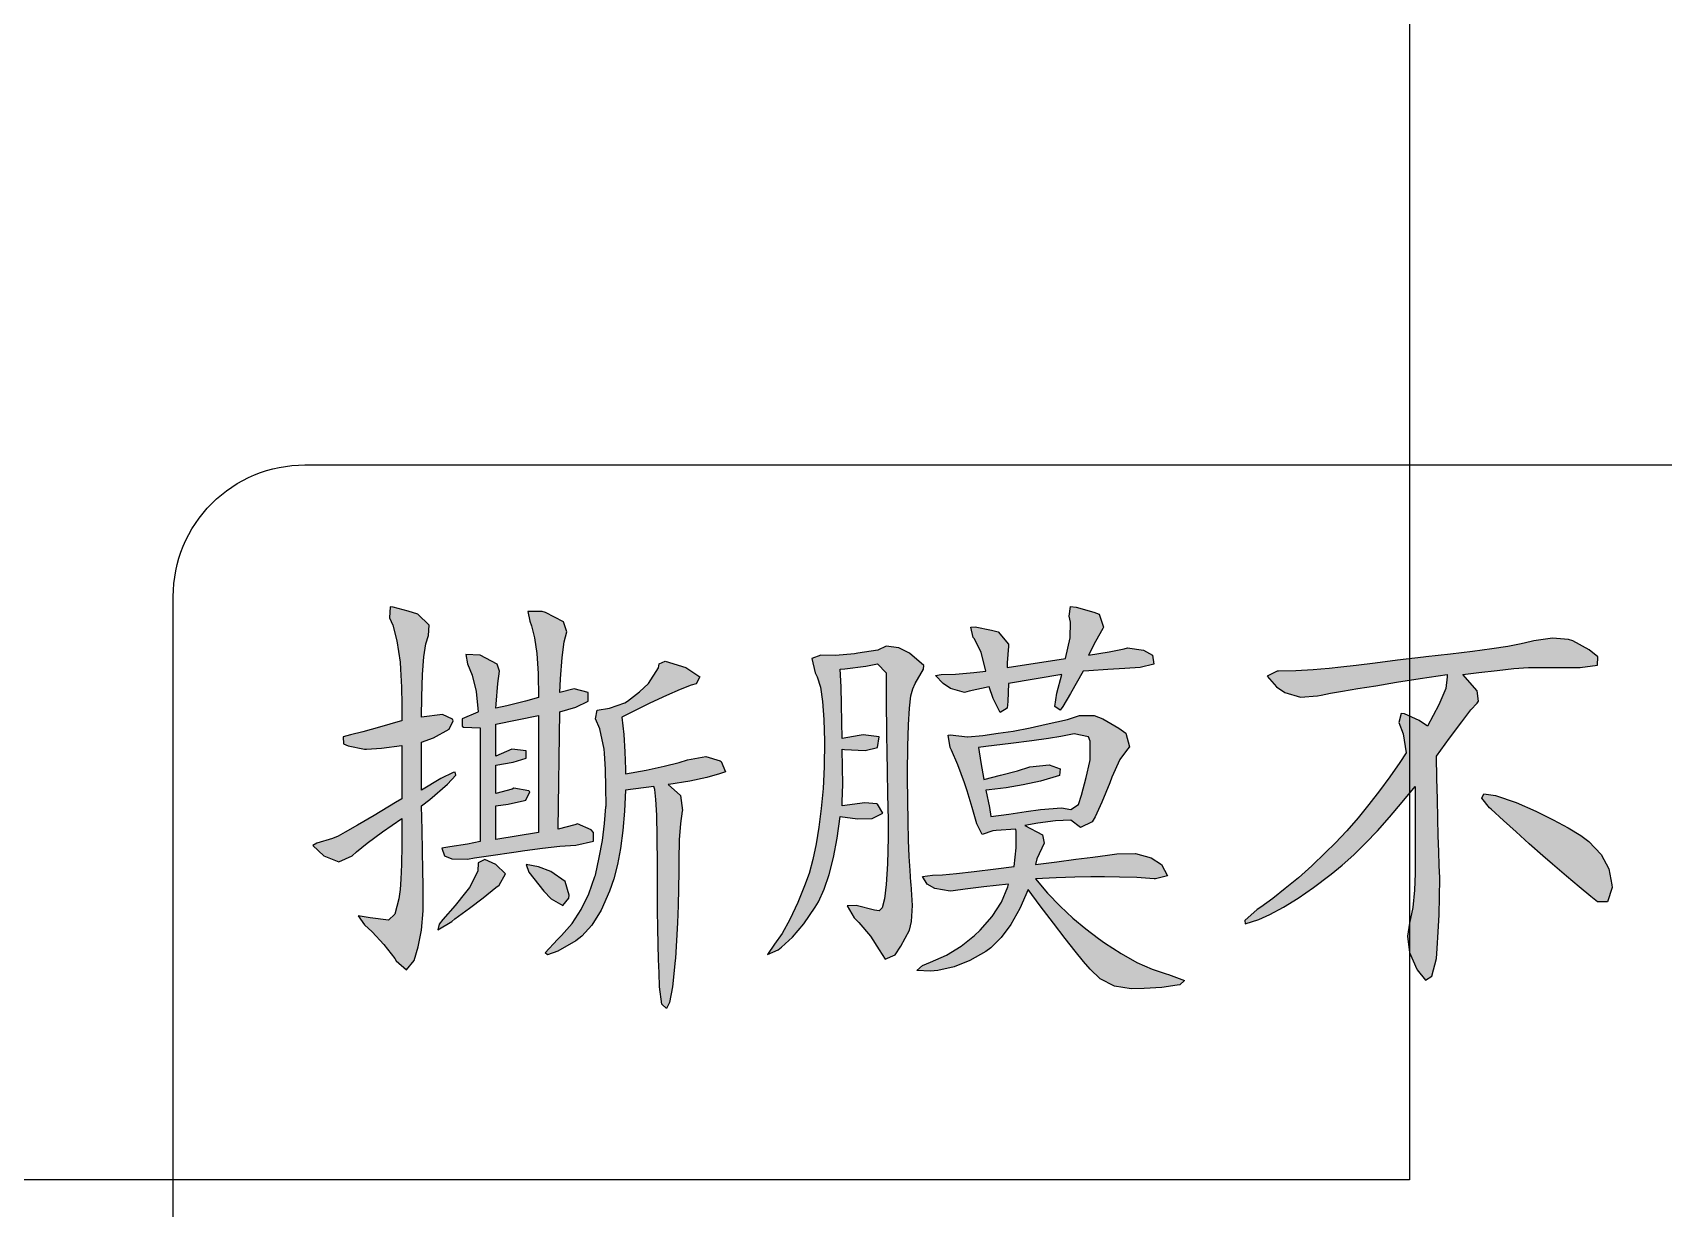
# Model space of a CAD drawing. Header units: millimetres. Extents: x 20905 to 43117, y -15595 to -5301.
# Drawn here: x 24925.68 to 24938.07, y -15136.28 to -15127.35 of the extents above; entities that cross this region are included whole.
import ezdxf

# ---------------------------------------------------------------- set-up
doc = ezdxf.new("R2010")
doc.units = ezdxf.units.MM
doc.header["$LTSCALE"] = 0.2
doc.layers.add('LENS', color=6, linetype='Continuous')
doc.layers.add('保护膜', color=3, linetype='Continuous')

msp = doc.modelspace()

# ---------------------------------------------------------------- hatches: boundary and pattern name
for points in [[(24928.4396, -15133.1983), (24928.4882, -15133.1697), (24928.4882, -15132.7653), (24928.3339, -15132.784), (24928.2206, -15132.7915), (24928.2057, -15132.7927), (24928.08, -15132.7678), (24928.044, -15132.7517), (24928.0415, -15132.6994), (24928.0975, -15132.6845), (24928.192, -15132.6608), (24928.3177, -15132.626), (24928.4757, -15132.58), (24928.4882, -15132.5762), (24928.4882, -15132.453), (24928.4844, -15132.3224), (24928.4782, -15132.1855), (24928.4757, -15132.132), (24928.4508, -15131.9703), (24928.4197, -15131.8508), (24928.3948, -15131.7948), (24928.3998, -15131.7115), (24928.421, -15131.714), (24928.5354, -15131.7438), (24928.6101, -15131.7675), (24928.6959, -15131.8496), (24928.691, -15131.9292), (24928.6711, -15131.9927), (24928.6549, -15132.091), (24928.6449, -15132.2241), (24928.6387, -15132.3946), (24928.6375, -15132.5501), (24928.7955, -15132.5289), (24928.8739, -15132.565), (24928.8789, -15132.5762), (24928.8477, -15132.6409), (24928.7295, -15132.7056), (24928.6375, -15132.738), (24928.6375, -15133.1025), (24928.783, -15133.0142), (24928.8789, -15132.9707), (24928.8925, -15132.9669), (24928.8988, -15132.9906), (24928.8341, -15133.059), (24928.6997, -15133.1735), (24928.6375, -15133.2232), (24928.6412, -15133.4061), (24928.6449, -15133.5679), (24928.6474, -15133.7097), (24928.6487, -15133.8329), (24928.6499, -15133.9349), (24928.6499, -15134.0171), (24928.6499, -15134.0196), (24928.6362, -15134.1664), (24928.6126, -15134.2945), (24928.5827, -15134.3966), (24928.523, -15134.4675), (24928.4459, -15134.4003), (24928.4347, -15134.3829), (24928.35, -15134.2759), (24928.2617, -15134.1801), (24928.2057, -15134.1266), (24928.1572, -15134.0581), (24928.2468, -15134.0731), (24928.3861, -15134.0905), (24928.4347, -15134.0457), (24928.4658, -15133.93), (24928.4757, -15133.8578), (24928.4807, -15133.7807), (24928.4857, -15133.6674), (24928.4882, -15133.5206), (24928.4882, -15133.3365), (24928.4882, -15133.3178), (24928.3401, -15133.4211), (24928.2256, -15133.5057), (24928.1435, -15133.5716), (24928.1111, -15133.6015), (24928.0104, -15133.6488), (24927.8959, -15133.6015), (24927.8125, -15133.5231), (24927.8424, -15133.5069), (24927.9618, -15133.4696), (24928.0041, -15133.4534), (24928.0589, -15133.4223), (24928.151, -15133.3701), (24928.2779, -15133.2954)], [(24933.5659, -15132.3697), (24933.5062, -15132.4692), (24933.4863, -15132.4953), (24933.4465, -15132.4692), (24933.4614, -15132.3672), (24933.5, -15132.2253), (24933.0956, -15132.2938), (24933.0894, -15132.4306), (24933.0832, -15132.4817), (24933.0309, -15132.5128), (24933.0284, -15132.509), (24932.9774, -15132.4082), (24932.9475, -15132.3199), (24932.7957, -15132.351), (24932.7597, -15132.361), (24932.6551, -15132.3324), (24932.5979, -15132.2938), (24932.5407, -15132.2316), (24932.5842, -15132.2253), (24932.6925, -15132.2216), (24932.8306, -15132.2092), (24932.9214, -15132.1992), (24932.8866, -15132.0549), (24932.8343, -15131.9516), (24932.8269, -15131.9429), (24932.8082, -15131.8658), (24932.8405, -15131.862), (24932.9662, -15131.8894), (24933.0147, -15131.9018), (24933.0944, -15131.9939), (24933.0956, -15132.0101), (24933.0832, -15132.137), (24933.0832, -15132.1718), (24933.5274, -15132.1047), (24933.5635, -15131.9454), (24933.5659, -15131.8284), (24933.5547, -15131.7811), (24933.5647, -15131.7077), (24933.6082, -15131.714), (24933.7414, -15131.7525), (24933.7837, -15131.7675), (24933.8148, -15131.8658), (24933.8098, -15131.8757), (24933.7551, -15131.9753), (24933.7028, -15132.0773), (24933.8583, -15132.0536), (24933.9728, -15132.03), (24933.9989, -15132.0238), (24934.1196, -15132.04), (24934.1868, -15132.0773), (24934.198, -15132.147), (24934.0935, -15132.1718), (24933.979, -15132.1806), (24933.8496, -15132.188), (24933.7053, -15132.1967), (24933.6617, -15132.1992)], [(24932.1761, -15133.1336), (24932.1724, -15132.9607), (24932.1699, -15132.8114), (24932.1686, -15132.687), (24932.1674, -15132.5862), (24932.1662, -15132.509), (24932.1662, -15132.4817), (24932.1662, -15132.3236), (24932.1662, -15132.2166), (24932.1662, -15132.2129), (24932.099, -15132.1445), (24932.0119, -15132.1606), (24931.8514, -15132.1818), (24931.8165, -15132.1855), (24931.8227, -15132.3199), (24931.8265, -15132.453), (24931.829, -15132.5837), (24931.8302, -15132.7118), (24931.9596, -15132.6895), (24931.992, -15132.6845), (24932.1127, -15132.6982), (24932.099, -15132.779), (24932.0057, -15132.8014), (24931.8501, -15132.7952), (24931.8302, -15132.7927), (24931.8352, -15132.9296), (24931.8364, -15133.0615), (24931.8315, -15133.1896), (24931.8302, -15133.2232), (24932.0044, -15133.2008), (24932.0952, -15133.2071), (24932.099, -15133.2095), (24932.14, -15133.278), (24932.0592, -15133.3178), (24931.9484, -15133.3203), (24931.8165, -15133.3041), (24931.7941, -15133.4684), (24931.7668, -15133.6139), (24931.7332, -15133.7433), (24931.6946, -15133.8566), (24931.651, -15133.9511), (24931.6274, -15133.9922), (24931.5391, -15134.1191), (24931.4532, -15134.2199), (24931.3698, -15134.297), (24931.345, -15134.3157), (24931.2641, -15134.3518), (24931.3176, -15134.2746), (24931.3748, -15134.1925), (24931.4345, -15134.0855), (24931.4955, -15133.9561), (24931.5465, -15133.8304), (24931.5801, -15133.7359), (24931.6087, -15133.6301), (24931.6336, -15133.5119), (24931.6548, -15133.3837), (24931.6722, -15133.2431), (24931.6859, -15133.0901), (24931.6946, -15132.9271), (24931.6971, -15132.7318), (24931.6921, -15132.5663), (24931.6821, -15132.4294), (24931.666, -15132.3224), (24931.6423, -15132.2428), (24931.6274, -15132.2129), (24931.6013, -15132.1034), (24931.6685, -15132.0773), (24931.7817, -15132.081), (24931.9248, -15132.0686), (24931.9509, -15132.0636), (24932.1027, -15132.04), (24932.1662, -15132.0101), (24932.262, -15132.0225), (24932.3416, -15132.0636), (24932.4511, -15132.1569), (24932.4498, -15132.1855), (24932.3864, -15132.2938), (24932.369, -15132.3336), (24932.354, -15132.3883), (24932.3428, -15132.4804), (24932.3354, -15132.6073), (24932.3304, -15132.7716), (24932.3279, -15132.9731), (24932.3279, -15133.008), (24932.3292, -15133.1834), (24932.3316, -15133.3427), (24932.3341, -15133.4833), (24932.3391, -15133.6077), (24932.3466, -15133.7147), (24932.354, -15133.8055), (24932.3553, -15133.8167), (24932.3665, -15133.9785), (24932.3578, -15134.1017), (24932.3416, -15134.1676), (24932.2769, -15134.2883), (24932.2333, -15134.3555), (24932.1574, -15134.3866), (24932.1127, -15134.3157), (24932.0455, -15134.2124), (24931.9584, -15134.1091), (24931.9235, -15134.0731), (24931.8688, -15133.9835), (24931.9372, -15133.9785), (24932.0778, -15134.0158), (24932.1127, -15134.0196), (24932.1351, -15133.9972), (24932.1525, -15133.93), (24932.1662, -15133.8192), (24932.1749, -15133.6637), (24932.1798, -15133.4634), (24932.1798, -15133.3315)], [(24936.6181, -15132.0499), (24936.7637, -15132.03), (24936.8856, -15132.0113), (24936.9864, -15131.9927), (24937.0635, -15131.9753), (24937.0834, -15131.9703), (24937.2253, -15131.9504), (24937.3472, -15131.9603), (24937.3796, -15131.9703), (24937.5027, -15132.0375), (24937.5687, -15132.091), (24937.5674, -15132.1532), (24937.4343, -15132.1718), (24937.0436, -15132.1718), (24936.9304, -15132.1806), (24936.8047, -15132.1942), (24936.6666, -15132.2104), (24936.5447, -15132.2253), (24936.6529, -15132.3485), (24936.6641, -15132.4282), (24936.6529, -15132.4418), (24936.6056, -15132.4941), (24936.536, -15132.5837), (24936.4426, -15132.7081), (24936.3431, -15132.8462), (24936.3468, -15133.0154), (24936.3506, -15133.1722), (24936.3543, -15133.3178), (24936.358, -15133.4497), (24936.3618, -15133.5691), (24936.3655, -15133.6761), (24936.3692, -15133.7707), (24936.3692, -15133.7769), (24936.368, -15133.915), (24936.3643, -15134.0494), (24936.358, -15134.1801), (24936.3493, -15134.307), (24936.3431, -15134.3829), (24936.3083, -15134.5173), (24936.2597, -15134.5459), (24936.1963, -15134.4687), (24936.195, -15134.4638), (24936.139, -15134.3356), (24936.1229, -15134.2124), (24936.1403, -15134.1129), (24936.1639, -15133.9947), (24936.1776, -15133.864), (24936.1814, -15133.7359), (24936.1814, -15133.0752), (24936.0843, -15133.1959), (24935.9885, -15133.3078), (24935.8952, -15133.4124), (24935.8043, -15133.5069), (24935.716, -15133.594), (24935.6289, -15133.6724), (24935.5443, -15133.7421), (24935.5343, -15133.7496), (24935.4099, -15133.8429), (24935.293, -15133.9237), (24935.1822, -15133.9934), (24935.0789, -15134.0482), (24934.9956, -15134.0867), (24934.8923, -15134.1178), (24934.8886, -15134.093), (24934.9831, -15134.0108), (24935.0093, -15133.9922), (24935.1013, -15133.9262), (24935.1959, -15133.8516), (24935.2954, -15133.7695), (24935.3975, -15133.6774), (24935.502, -15133.5778), (24935.5754, -15133.5069), (24935.6625, -15133.4124), (24935.7484, -15133.3141), (24935.8317, -15133.2133), (24935.9126, -15133.1088), (24935.9897, -15133.0018), (24936.0656, -15132.8923), (24936.1142, -15132.8189), (24936.0905, -15132.6758), (24936.0594, -15132.5899), (24936.0756, -15132.5202), (24936.1005, -15132.5227), (24936.2125, -15132.575), (24936.2759, -15132.6173), (24936.363, -15132.4555), (24936.414, -15132.3311), (24936.4265, -15132.244), (24936.424, -15132.2253), (24936.2212, -15132.2565), (24936.0408, -15132.2838), (24935.8827, -15132.31), (24935.7459, -15132.3311), (24935.6314, -15132.351), (24935.5393, -15132.3672), (24935.4696, -15132.3809), (24935.4398, -15132.3883), (24935.3104, -15132.3971), (24935.1934, -15132.361), (24935.13, -15132.3199), (24935.059, -15132.2378), (24935.1349, -15132.1992), (24935.1436, -15132.1992), (24935.2755, -15132.1967), (24935.4074, -15132.1905), (24935.4672, -15132.1855), (24935.5294, -15132.1793), (24935.619, -15132.1694), (24935.7347, -15132.1557), (24935.879, -15132.1382), (24936.0482, -15132.1171), (24936.2461, -15132.0935), (24936.2622, -15132.091), (24936.4514, -15132.0698)], [(24930.6755, -15133.0341), (24930.515, -15133.0615), (24930.5101, -15133.0615), (24930.6034, -15133.1448), (24930.6183, -15133.2593), (24930.6171, -15133.2643), (24930.6046, -15133.3564), (24930.5947, -15133.4808), (24930.5909, -15133.6351), (24930.5909, -15133.7222), (24930.5897, -15133.8503), (24930.586, -15133.9797), (24930.581, -15134.1104), (24930.5735, -15134.2448), (24930.5648, -15134.3804), (24930.5636, -15134.3966), (24930.5437, -15134.5969), (24930.52, -15134.7176), (24930.4964, -15134.7611), (24930.4615, -15134.73), (24930.4441, -15134.5969), (24930.4416, -15134.4911), (24930.4379, -15134.3903), (24930.4354, -15134.2771), (24930.4329, -15134.1527), (24930.4304, -15134.0158), (24930.4292, -15133.8678), (24930.4292, -15133.7085), (24930.4292, -15133.6687), (24930.4279, -15133.4584), (24930.423, -15133.2929), (24930.4167, -15133.1735), (24930.408, -15133.0976), (24930.4018, -15133.0752), (24930.1866, -15133.1025), (24930.1791, -15133.263), (24930.1666, -15133.4111), (24930.1492, -15133.5467), (24930.1256, -15133.6687), (24930.097, -15133.7782), (24930.0646, -15133.8702), (24930.0012, -15134.0146), (24929.9315, -15134.129), (24929.8556, -15134.2137), (24929.8096, -15134.2485), (24929.6727, -15134.3269), (24929.5931, -15134.3555), (24929.5756, -15134.3393), (24929.6689, -15134.2373), (24929.7013, -15134.2074), (24929.7822, -15134.1154), (24929.8506, -15134.0096), (24929.9078, -15133.8902), (24929.9539, -15133.7595), (24929.9576, -15133.7496), (24929.9875, -15133.6164), (24930.0111, -15133.4858), (24930.0273, -15133.3576), (24930.0372, -15133.2295), (24930.0385, -15133.2232), (24930.0372, -15133.0801), (24930.0335, -15132.947), (24930.0273, -15132.8238), (24930.0248, -15132.7927), (24929.9912, -15132.6372), (24929.9576, -15132.5625), (24929.9701, -15132.4953), (24930.0646, -15132.4817), (24930.1816, -15132.4394), (24930.2002, -15132.4282), (24930.2936, -15132.3572), (24930.3608, -15132.2938), (24930.4367, -15132.1743), (24930.4416, -15132.1445), (24930.4877, -15132.1246), (24930.6444, -15132.1718), (24930.7502, -15132.2428), (24930.7228, -15132.295), (24930.6843, -15132.3062), (24930.6009, -15132.3386), (24930.4964, -15132.3834), (24930.3707, -15132.4431), (24930.2239, -15132.5165), (24930.1592, -15132.5501), (24930.1729, -15132.6807), (24930.1816, -15132.8126), (24930.1866, -15132.9433), (24930.1866, -15132.9806), (24930.3433, -15132.952), (24930.479, -15132.9221), (24930.5934, -15132.8935), (24930.6581, -15132.8736), (24930.7962, -15132.8487), (24930.9045, -15132.8811), (24930.9132, -15132.886), (24930.9443, -15132.9632), (24930.9008, -15132.9806), (24930.8037, -15133.008)], [(24937.6769, -15133.8441), (24937.6433, -15133.9524), (24937.5674, -15133.9511), (24937.5152, -15133.9113), (24937.4281, -15133.8391), (24937.331, -15133.757), (24937.224, -15133.6649), (24937.1506, -15133.6015), (24937.0486, -15133.5107), (24936.9491, -15133.4211), (24936.852, -15133.334), (24936.7587, -15133.2481), (24936.7475, -15133.2369), (24936.689, -15133.1635), (24936.7039, -15133.1324), (24936.791, -15133.1436), (24936.9491, -15133.1971), (24937.0984, -15133.263), (24937.229, -15133.3278), (24937.3435, -15133.3887), (24937.4393, -15133.4484), (24937.5015, -15133.4932), (24937.5948, -15133.5915), (24937.6521, -15133.701), (24937.6757, -15133.8217)], [(24929.0642, -15133.7197), (24929.068, -15133.655), (24929.119, -15133.6301), (24929.2024, -15133.6687), (24929.2758, -15133.7384), (24929.2272, -15133.8255), (24929.2024, -15133.8441), (24929.1065, -15133.9213), (24929.002, -15133.9996), (24928.89, -15134.0818), (24928.8664, -15134.1004), (24928.7606, -15134.1639), (24928.7718, -15134.1216), (24928.7992, -15134.0867), (24928.8925, -15133.9785), (24928.9722, -15133.8802), (24929.0008, -15133.8441)], [(24929.4525, -15133.7272), (24929.4313, -15133.6687), (24929.5246, -15133.6849), (24929.6204, -15133.7222), (24929.7287, -15133.7981), (24929.7585, -15133.9013), (24929.7548, -15133.925), (24929.71, -15133.981), (24929.6217, -15133.9287), (24929.5669, -15133.8702)]]:
    msp.add_hatch(color=5).paths.add_polyline_path(points)
h = msp.add_hatch(color=5)
h.paths.add_polyline_path([(24929.6739, -15133.3987), (24929.8021, -15133.3663), (24929.822, -15133.3589), (24929.9253, -15133.4049), (24929.9439, -15133.426), (24929.9427, -15133.4907), (24929.8096, -15133.5206), (24929.6864, -15133.5293), (24929.557, -15133.543), (24929.4226, -15133.5617), (24929.338, -15133.5741), (24929.1638, -15133.6002), (24929.0406, -15133.6189), (24928.9871, -15133.6276), (24928.8677, -15133.6264), (24928.8117, -15133.6015), (24928.7918, -15133.5455), (24928.8527, -15133.5343), (24928.9859, -15133.5144), (24929.0817, -15133.4932), (24929.0817, -15132.631), (24928.9572, -15132.6247), (24928.9473, -15132.6173), (24928.9473, -15132.5625), (24929.0655, -15132.5103), (24929.068, -15132.509), (24929.0518, -15132.3547), (24929.0232, -15132.2303), (24928.9871, -15132.1445), (24928.9734, -15132.0723), (24929.0817, -15132.0773), (24929.2111, -15132.1457), (24929.2297, -15132.1992), (24929.2173, -15132.2938), (24929.2048, -15132.4506), (24929.2024, -15132.4817), (24929.2857, -15132.463), (24929.4276, -15132.4269), (24929.5259, -15132.4008), (24929.5221, -15132.2179), (24929.5122, -15132.0661), (24929.496, -15131.9454), (24929.4724, -15131.8546), (24929.4587, -15131.821), (24929.445, -15131.7463), (24929.5532, -15131.7476), (24929.5794, -15131.7538), (24929.715, -15131.8247), (24929.7411, -15131.9018), (24929.7212, -15131.9777), (24929.705, -15132.0959), (24929.6926, -15132.2577), (24929.6876, -15132.361), (24929.7959, -15132.3336), (24929.9029, -15132.361), (24929.9029, -15132.4282), (24929.8083, -15132.4742), (24929.6876, -15132.509)])
h.paths.add_polyline_path([(24929.2024, -15133.1287), (24929.2024, -15132.9134), (24929.3342, -15132.8898), (24929.4313, -15132.8599), (24929.4313, -15132.8052), (24929.3243, -15132.7927), (24929.323, -15132.7927), (24929.2024, -15132.8462), (24929.2024, -15132.6036), (24929.5259, -15132.5364), (24929.5259, -15133.426), (24929.2024, -15133.4795), (24929.2024, -15133.2232), (24929.2957, -15133.2108), (24929.4189, -15133.1834), (24929.4301, -15133.1809), (24929.4587, -15133.1162), (24929.4525, -15133.1088), (24929.338, -15133.0889), (24929.3255, -15133.0951)])
h = msp.add_hatch(color=5)
h.paths.add_polyline_path([(24932.6514, -15132.779), (24932.6352, -15132.6857), (24932.6514, -15132.6845), (24932.7821, -15132.6982), (24932.7858, -15132.6982), (24932.9003, -15132.6895), (24933.0147, -15132.6708), (24933.1292, -15132.6559), (24933.2599, -15132.631), (24933.3793, -15132.6036), (24933.5435, -15132.5663), (24933.6344, -15132.5364), (24933.7439, -15132.5377), (24933.8098, -15132.5625), (24933.9318, -15132.6322), (24933.9853, -15132.6708), (24934.0126, -15132.7753), (24933.9989, -15132.7927), (24933.9392, -15132.8699), (24933.8782, -15133.0055), (24933.8646, -15133.0478), (24933.8036, -15133.1946), (24933.7513, -15133.3054), (24933.7289, -15133.3452), (24933.6418, -15133.3862), (24933.5672, -15133.3315), (24933.4502, -15133.3377), (24933.3171, -15133.3539), (24933.2176, -15133.3725), (24933.3519, -15133.4422), (24933.3656, -15133.5069), (24933.3084, -15133.6264), (24933.2984, -15133.6687), (24933.4602, -15133.6475), (24933.6058, -15133.6276), (24933.7339, -15133.6114), (24933.8459, -15133.5965), (24933.9181, -15133.5878), (24934.0599, -15133.5853), (24934.1781, -15133.6177), (24934.2553, -15133.6687), (24934.3025, -15133.7545), (24934.2105, -15133.7769), (24934.2005, -15133.7769), (24934.0686, -15133.7682), (24933.938, -15133.7645), (24933.8235, -15133.7632), (24933.7202, -15133.7632), (24933.597, -15133.7657), (24933.4564, -15133.7707), (24933.2984, -15133.7769), (24933.3917, -15133.8852), (24933.4876, -15133.9847), (24933.5834, -15134.0755), (24933.6804, -15134.1577), (24933.7775, -15134.2311), (24933.8235, -15134.2622), (24933.9504, -15134.3443), (24934.0699, -15134.4115), (24934.1843, -15134.4638), (24934.2913, -15134.4998), (24934.3088, -15134.5048), (24934.4307, -15134.5484), (24934.3946, -15134.582), (24934.3759, -15134.5857), (24934.2577, -15134.6019), (24934.1246, -15134.6106), (24934.0251, -15134.6118), (24933.8994, -15134.5932), (24933.7899, -15134.5359), (24933.7153, -15134.4638), (24933.6642, -15134.404), (24933.5995, -15134.3256), (24933.5236, -15134.2298), (24933.4365, -15134.1141), (24933.3358, -15133.9822), (24933.2449, -15133.8578), (24933.1815, -15134.0021), (24933.113, -15134.1241), (24933.0396, -15134.2236), (24932.9612, -15134.3008), (24932.9214, -15134.3294), (24932.802, -15134.3978), (24932.6813, -15134.4451), (24932.5581, -15134.4725), (24932.5034, -15134.4774), (24932.3988, -15134.4725), (24932.4411, -15134.4351), (24932.5034, -15134.4102), (24932.624, -15134.3567), (24932.7348, -15134.2896), (24932.8368, -15134.2087), (24932.8804, -15134.1676), (24932.9712, -15134.0631), (24933.0409, -15133.9536), (24933.0894, -15133.8391), (24933.0956, -15133.8167), (24932.9065, -15133.8379), (24932.7659, -15133.8553), (24932.6738, -15133.8678), (24932.6514, -15133.8702), (24932.5345, -15133.8516), (24932.476, -15133.8167), (24932.4424, -15133.7583), (24932.517, -15133.7496), (24932.5942, -15133.7458), (24932.6999, -15133.7371), (24932.8343, -15133.7222), (24932.9973, -15133.701), (24933.1367, -15133.6824), (24933.1528, -15133.5405), (24933.1516, -15133.4173), (24933.1504, -15133.3987), (24933.0011, -15133.4111), (24932.9749, -15133.4124), (24932.8953, -15133.441), (24932.8542, -15133.3589), (24932.8181, -15133.2357), (24932.7796, -15133.1088), (24932.7597, -15133.0478), (24932.7099, -15132.9122), (24932.6614, -15132.7989)])
h.paths.add_polyline_path([(24932.95, -15133.2344), (24932.9214, -15133.1025), (24932.9488, -15133.1001), (24933.0757, -15133.0864), (24933.2064, -15133.064), (24933.3382, -15133.0354), (24933.4826, -15132.9918), (24933.4863, -15132.9408), (24933.4042, -15132.9109), (24933.2574, -15132.9271), (24933.1616, -15132.9557), (24933.0346, -15132.9906), (24932.9077, -15133.0217), (24932.8853, -15132.8948), (24932.8667, -15132.779), (24932.9227, -15132.7716), (24933.113, -15132.7492), (24933.2723, -15132.728), (24933.398, -15132.7106), (24933.4925, -15132.6957), (24933.5547, -15132.6845), (24933.5921, -15132.677), (24933.7028, -15132.6982), (24933.714, -15132.7318), (24933.7153, -15132.8736), (24933.7128, -15132.886), (24933.6841, -15133.008), (24933.6481, -15133.1424), (24933.6257, -15133.2133), (24933.5672, -15133.2506), (24933.4975, -15133.2369), (24933.3382, -15133.2506), (24933.2275, -15133.2668), (24933.0981, -15133.2854), (24932.9612, -15133.3041)])

# ---------------------------------------------------------------- linework, layer by layer
at = {"color": 5}
for points in [[(24928.2779, -15133.2954), (24928.151, -15133.3701), (24928.0589, -15133.4223), (24928.0041, -15133.4534), (24927.9618, -15133.4696), (24927.8424, -15133.5069), (24927.8125, -15133.5231), (24927.8959, -15133.6015), (24928.0104, -15133.6488), (24928.1111, -15133.6015), (24928.1435, -15133.5716), (24928.2256, -15133.5057), (24928.3401, -15133.4211), (24928.4882, -15133.3178), (24928.4882, -15133.3365), (24928.4882, -15133.5206), (24928.4857, -15133.6674), (24928.4807, -15133.7807), (24928.4757, -15133.8578), (24928.4658, -15133.93), (24928.4347, -15134.0457), (24928.3861, -15134.0905), (24928.2468, -15134.0731), (24928.1572, -15134.0581), (24928.2057, -15134.1266), (24928.2617, -15134.1801), (24928.35, -15134.2759), (24928.4347, -15134.3829), (24928.4459, -15134.4003), (24928.523, -15134.4675), (24928.5827, -15134.3966), (24928.6126, -15134.2945), (24928.6362, -15134.1664), (24928.6499, -15134.0196), (24928.6499, -15134.0171), (24928.6499, -15133.9349), (24928.6487, -15133.8329), (24928.6474, -15133.7097), (24928.6449, -15133.5679), (24928.6412, -15133.4061), (24928.6375, -15133.2232), (24928.6997, -15133.1735), (24928.8341, -15133.059), (24928.8988, -15132.9906), (24928.8925, -15132.9669), (24928.8789, -15132.9707), (24928.783, -15133.0142), (24928.6375, -15133.1025), (24928.6375, -15132.738), (24928.7295, -15132.7056), (24928.8477, -15132.6409), (24928.8789, -15132.5762), (24928.8739, -15132.565), (24928.7955, -15132.5289), (24928.6375, -15132.5501), (24928.6387, -15132.3946), (24928.6449, -15132.2241), (24928.6549, -15132.091), (24928.6711, -15131.9927), (24928.691, -15131.9292), (24928.6959, -15131.8496), (24928.6101, -15131.7675), (24928.5354, -15131.7438), (24928.421, -15131.714), (24928.3998, -15131.7115), (24928.3948, -15131.7948), (24928.4197, -15131.8508), (24928.4508, -15131.9703), (24928.4757, -15132.132), (24928.4782, -15132.1855), (24928.4844, -15132.3224), (24928.4882, -15132.453), (24928.4882, -15132.5762), (24928.4757, -15132.58), (24928.3177, -15132.626), (24928.192, -15132.6608), (24928.0975, -15132.6845), (24928.0415, -15132.6994), (24928.044, -15132.7517), (24928.08, -15132.7678), (24928.2057, -15132.7927), (24928.2206, -15132.7915), (24928.3339, -15132.784), (24928.4882, -15132.7653), (24928.4882, -15133.1697), (24928.4396, -15133.1983)], [(24929.6876, -15132.509), (24929.8083, -15132.4742), (24929.9029, -15132.4282), (24929.9029, -15132.361), (24929.7959, -15132.3336), (24929.6876, -15132.361), (24929.6926, -15132.2577), (24929.705, -15132.0959), (24929.7212, -15131.9777), (24929.7411, -15131.9018), (24929.715, -15131.8247), (24929.5794, -15131.7538), (24929.5532, -15131.7476), (24929.445, -15131.7463), (24929.4587, -15131.821), (24929.4724, -15131.8546), (24929.496, -15131.9454), (24929.5122, -15132.0661), (24929.5221, -15132.2179), (24929.5259, -15132.4008), (24929.4276, -15132.4269), (24929.2857, -15132.463), (24929.2024, -15132.4817), (24929.2048, -15132.4506), (24929.2173, -15132.2938), (24929.2297, -15132.1992), (24929.2111, -15132.1457), (24929.0817, -15132.0773), (24928.9734, -15132.0723), (24928.9871, -15132.1445), (24929.0232, -15132.2303), (24929.0518, -15132.3547), (24929.068, -15132.509), (24929.0655, -15132.5103), (24928.9473, -15132.5625), (24928.9473, -15132.6173), (24928.9572, -15132.6247), (24929.0817, -15132.631), (24929.0817, -15133.4932), (24928.9859, -15133.5144), (24928.8527, -15133.5343), (24928.7918, -15133.5455), (24928.8117, -15133.6015), (24928.8677, -15133.6264), (24928.9871, -15133.6276), (24929.0406, -15133.6189), (24929.1638, -15133.6002), (24929.338, -15133.5741), (24929.4226, -15133.5617), (24929.557, -15133.543), (24929.6864, -15133.5293), (24929.8096, -15133.5206), (24929.9427, -15133.4907), (24929.9439, -15133.426), (24929.9253, -15133.4049), (24929.822, -15133.3589), (24929.8021, -15133.3663), (24929.6739, -15133.3987)], [(24933.5659, -15132.3697), (24933.5062, -15132.4692), (24933.4863, -15132.4953), (24933.4465, -15132.4692), (24933.4614, -15132.3672), (24933.5, -15132.2253), (24933.0956, -15132.2938), (24933.0894, -15132.4306), (24933.0832, -15132.4817), (24933.0309, -15132.5128), (24933.0284, -15132.509), (24932.9774, -15132.4082), (24932.9475, -15132.3199), (24932.7957, -15132.351), (24932.7597, -15132.361), (24932.6551, -15132.3324), (24932.5979, -15132.2938), (24932.5407, -15132.2316), (24932.5842, -15132.2253), (24932.6925, -15132.2216), (24932.8306, -15132.2092), (24932.9214, -15132.1992), (24932.8866, -15132.0549), (24932.8343, -15131.9516), (24932.8269, -15131.9429), (24932.8082, -15131.8658), (24932.8405, -15131.862), (24932.9662, -15131.8894), (24933.0147, -15131.9018), (24933.0944, -15131.9939), (24933.0956, -15132.0101), (24933.0832, -15132.137), (24933.0832, -15132.1718), (24933.5274, -15132.1047), (24933.5635, -15131.9454), (24933.5659, -15131.8284), (24933.5547, -15131.7811), (24933.5647, -15131.7077), (24933.6082, -15131.714), (24933.7414, -15131.7525), (24933.7837, -15131.7675), (24933.8148, -15131.8658), (24933.8098, -15131.8757), (24933.7551, -15131.9753), (24933.7028, -15132.0773), (24933.8583, -15132.0536), (24933.9728, -15132.03), (24933.9989, -15132.0238), (24934.1196, -15132.04), (24934.1868, -15132.0773), (24934.198, -15132.147), (24934.0935, -15132.1718), (24933.979, -15132.1806), (24933.8496, -15132.188), (24933.7053, -15132.1967), (24933.6617, -15132.1992)], [(24932.1798, -15133.3315), (24932.1798, -15133.4634), (24932.1749, -15133.6637), (24932.1662, -15133.8192), (24932.1525, -15133.93), (24932.1351, -15133.9972), (24932.1127, -15134.0196), (24932.0778, -15134.0158), (24931.9372, -15133.9785), (24931.8688, -15133.9835), (24931.9235, -15134.0731), (24931.9584, -15134.1091), (24932.0455, -15134.2124), (24932.1127, -15134.3157), (24932.1574, -15134.3866), (24932.2333, -15134.3555), (24932.2769, -15134.2883), (24932.3416, -15134.1676), (24932.3578, -15134.1017), (24932.3665, -15133.9785), (24932.3553, -15133.8167), (24932.354, -15133.8055), (24932.3466, -15133.7147), (24932.3391, -15133.6077), (24932.3341, -15133.4833), (24932.3316, -15133.3427), (24932.3292, -15133.1834), (24932.3279, -15133.008), (24932.3279, -15132.9731), (24932.3304, -15132.7716), (24932.3354, -15132.6073), (24932.3428, -15132.4804), (24932.354, -15132.3883), (24932.369, -15132.3336), (24932.3864, -15132.2938), (24932.4498, -15132.1855), (24932.4511, -15132.1569), (24932.3416, -15132.0636), (24932.262, -15132.0225), (24932.1662, -15132.0101), (24932.1027, -15132.04), (24931.9509, -15132.0636), (24931.9248, -15132.0686), (24931.7817, -15132.081), (24931.6685, -15132.0773), (24931.6013, -15132.1034), (24931.6274, -15132.2129), (24931.6423, -15132.2428), (24931.666, -15132.3224), (24931.6821, -15132.4294), (24931.6921, -15132.5663), (24931.6971, -15132.7318), (24931.6946, -15132.9271), (24931.6859, -15133.0901), (24931.6722, -15133.2431), (24931.6548, -15133.3837), (24931.6336, -15133.5119), (24931.6087, -15133.6301), (24931.5801, -15133.7359), (24931.5465, -15133.8304), (24931.4955, -15133.9561), (24931.4345, -15134.0855), (24931.3748, -15134.1925), (24931.3176, -15134.2746), (24931.2641, -15134.3518), (24931.345, -15134.3157), (24931.3698, -15134.297), (24931.4532, -15134.2199), (24931.5391, -15134.1191), (24931.6274, -15133.9922), (24931.651, -15133.9511), (24931.6946, -15133.8566), (24931.7332, -15133.7433), (24931.7668, -15133.6139), (24931.7941, -15133.4684), (24931.8165, -15133.3041), (24931.9484, -15133.3203), (24932.0592, -15133.3178), (24932.14, -15133.278), (24932.099, -15133.2095), (24932.0952, -15133.2071), (24932.0044, -15133.2008), (24931.8302, -15133.2232), (24931.8315, -15133.1896), (24931.8364, -15133.0615), (24931.8352, -15132.9296), (24931.8302, -15132.7927), (24931.8501, -15132.7952), (24932.0057, -15132.8014), (24932.099, -15132.779), (24932.1127, -15132.6982), (24931.992, -15132.6845), (24931.9596, -15132.6895), (24931.8302, -15132.7118), (24931.829, -15132.5837), (24931.8265, -15132.453), (24931.8227, -15132.3199), (24931.8165, -15132.1855), (24931.8514, -15132.1818), (24932.0119, -15132.1606), (24932.099, -15132.1445), (24932.1662, -15132.2129), (24932.1662, -15132.2166), (24932.1662, -15132.3236), (24932.1662, -15132.4817), (24932.1662, -15132.509), (24932.1674, -15132.5862), (24932.1686, -15132.687), (24932.1699, -15132.8114), (24932.1724, -15132.9607), (24932.1761, -15133.1336)], [(24936.4514, -15132.0698), (24936.2622, -15132.091), (24936.2461, -15132.0935), (24936.0482, -15132.1171), (24935.879, -15132.1382), (24935.7347, -15132.1557), (24935.619, -15132.1694), (24935.5294, -15132.1793), (24935.4672, -15132.1855), (24935.4074, -15132.1905), (24935.2755, -15132.1967), (24935.1436, -15132.1992), (24935.1349, -15132.1992), (24935.059, -15132.2378), (24935.13, -15132.3199), (24935.1934, -15132.361), (24935.3104, -15132.3971), (24935.4398, -15132.3883), (24935.4696, -15132.3809), (24935.5393, -15132.3672), (24935.6314, -15132.351), (24935.7459, -15132.3311), (24935.8827, -15132.31), (24936.0408, -15132.2838), (24936.2212, -15132.2565), (24936.424, -15132.2253), (24936.4265, -15132.244), (24936.414, -15132.3311), (24936.363, -15132.4555), (24936.2759, -15132.6173), (24936.2125, -15132.575), (24936.1005, -15132.5227), (24936.0756, -15132.5202), (24936.0594, -15132.5899), (24936.0905, -15132.6758), (24936.1142, -15132.8189), (24936.0656, -15132.8923), (24935.9897, -15133.0018), (24935.9126, -15133.1088), (24935.8317, -15133.2133), (24935.7484, -15133.3141), (24935.6625, -15133.4124), (24935.5754, -15133.5069), (24935.502, -15133.5778), (24935.3975, -15133.6774), (24935.2954, -15133.7695), (24935.1959, -15133.8516), (24935.1013, -15133.9262), (24935.0093, -15133.9922), (24934.9831, -15134.0108), (24934.8886, -15134.093), (24934.8923, -15134.1178), (24934.9956, -15134.0867), (24935.0789, -15134.0482), (24935.1822, -15133.9934), (24935.293, -15133.9237), (24935.4099, -15133.8429), (24935.5343, -15133.7496), (24935.5443, -15133.7421), (24935.6289, -15133.6724), (24935.716, -15133.594), (24935.8043, -15133.5069), (24935.8952, -15133.4124), (24935.9885, -15133.3078), (24936.0843, -15133.1959), (24936.1814, -15133.0752), (24936.1814, -15133.7359), (24936.1776, -15133.864), (24936.1639, -15133.9947), (24936.1403, -15134.1129), (24936.1229, -15134.2124), (24936.139, -15134.3356), (24936.195, -15134.4638), (24936.1963, -15134.4687), (24936.2597, -15134.5459), (24936.3083, -15134.5173), (24936.3431, -15134.3829), (24936.3493, -15134.307), (24936.358, -15134.1801), (24936.3643, -15134.0494), (24936.368, -15133.915), (24936.3692, -15133.7769), (24936.3692, -15133.7707), (24936.3655, -15133.6761), (24936.3618, -15133.5691), (24936.358, -15133.4497), (24936.3543, -15133.3178), (24936.3506, -15133.1722), (24936.3468, -15133.0154), (24936.3431, -15132.8462), (24936.4426, -15132.7081), (24936.536, -15132.5837), (24936.6056, -15132.4941), (24936.6529, -15132.4418), (24936.6641, -15132.4282), (24936.6529, -15132.3485), (24936.5447, -15132.2253), (24936.6666, -15132.2104), (24936.8047, -15132.1942), (24936.9304, -15132.1806), (24937.0436, -15132.1718), (24937.4343, -15132.1718), (24937.5674, -15132.1532), (24937.5687, -15132.091), (24937.5027, -15132.0375), (24937.3796, -15131.9703), (24937.3472, -15131.9603), (24937.2253, -15131.9504), (24937.0834, -15131.9703), (24937.0635, -15131.9753), (24936.9864, -15131.9927), (24936.8856, -15132.0113), (24936.7637, -15132.03), (24936.6181, -15132.0499)], [(24930.6755, -15133.0341), (24930.515, -15133.0615), (24930.5101, -15133.0615), (24930.6034, -15133.1448), (24930.6183, -15133.2593), (24930.6171, -15133.2643), (24930.6046, -15133.3564), (24930.5947, -15133.4808), (24930.5909, -15133.6351), (24930.5909, -15133.7222), (24930.5897, -15133.8503), (24930.586, -15133.9797), (24930.581, -15134.1104), (24930.5735, -15134.2448), (24930.5648, -15134.3804), (24930.5636, -15134.3966), (24930.5437, -15134.5969), (24930.52, -15134.7176), (24930.4964, -15134.7611), (24930.4615, -15134.73), (24930.4441, -15134.5969), (24930.4416, -15134.4911), (24930.4379, -15134.3903), (24930.4354, -15134.2771), (24930.4329, -15134.1527), (24930.4304, -15134.0158), (24930.4292, -15133.8678), (24930.4292, -15133.7085), (24930.4292, -15133.6687), (24930.4279, -15133.4584), (24930.423, -15133.2929), (24930.4167, -15133.1735), (24930.408, -15133.0976), (24930.4018, -15133.0752), (24930.1866, -15133.1025), (24930.1791, -15133.263), (24930.1666, -15133.4111), (24930.1492, -15133.5467), (24930.1256, -15133.6687), (24930.097, -15133.7782), (24930.0646, -15133.8702), (24930.0012, -15134.0146), (24929.9315, -15134.129), (24929.8556, -15134.2137), (24929.8096, -15134.2485), (24929.6727, -15134.3269), (24929.5931, -15134.3555), (24929.5756, -15134.3393), (24929.6689, -15134.2373), (24929.7013, -15134.2074), (24929.7822, -15134.1154), (24929.8506, -15134.0096), (24929.9078, -15133.8902), (24929.9539, -15133.7595), (24929.9576, -15133.7496), (24929.9875, -15133.6164), (24930.0111, -15133.4858), (24930.0273, -15133.3576), (24930.0372, -15133.2295), (24930.0385, -15133.2232), (24930.0372, -15133.0801), (24930.0335, -15132.947), (24930.0273, -15132.8238), (24930.0248, -15132.7927), (24929.9912, -15132.6372), (24929.9576, -15132.5625), (24929.9701, -15132.4953), (24930.0646, -15132.4817), (24930.1816, -15132.4394), (24930.2002, -15132.4282), (24930.2936, -15132.3572), (24930.3608, -15132.2938), (24930.4367, -15132.1743), (24930.4416, -15132.1445), (24930.4877, -15132.1246), (24930.6444, -15132.1718), (24930.7502, -15132.2428), (24930.7228, -15132.295), (24930.6843, -15132.3062), (24930.6009, -15132.3386), (24930.4964, -15132.3834), (24930.3707, -15132.4431), (24930.2239, -15132.5165), (24930.1592, -15132.5501), (24930.1729, -15132.6807), (24930.1816, -15132.8126), (24930.1866, -15132.9433), (24930.1866, -15132.9806), (24930.3433, -15132.952), (24930.479, -15132.9221), (24930.5934, -15132.8935), (24930.6581, -15132.8736), (24930.7962, -15132.8487), (24930.9045, -15132.8811), (24930.9132, -15132.886), (24930.9443, -15132.9632), (24930.9008, -15132.9806), (24930.8037, -15133.008)], [(24929.2024, -15133.1287), (24929.2024, -15132.9134), (24929.3342, -15132.8898), (24929.4313, -15132.8599), (24929.4313, -15132.8052), (24929.3243, -15132.7927), (24929.323, -15132.7927), (24929.2024, -15132.8462), (24929.2024, -15132.6036), (24929.5259, -15132.5364), (24929.5259, -15133.426), (24929.2024, -15133.4795), (24929.2024, -15133.2232), (24929.2957, -15133.2108), (24929.4189, -15133.1834), (24929.4301, -15133.1809), (24929.4587, -15133.1162), (24929.4525, -15133.1088), (24929.338, -15133.0889), (24929.3255, -15133.0951)], [(24932.6514, -15132.779), (24932.6352, -15132.6857), (24932.6514, -15132.6845), (24932.7821, -15132.6982), (24932.7858, -15132.6982), (24932.9003, -15132.6895), (24933.0147, -15132.6708), (24933.1292, -15132.6559), (24933.2599, -15132.631), (24933.3793, -15132.6036), (24933.5435, -15132.5663), (24933.6344, -15132.5364), (24933.7439, -15132.5377), (24933.8098, -15132.5625), (24933.9318, -15132.6322), (24933.9853, -15132.6708), (24934.0126, -15132.7753), (24933.9989, -15132.7927), (24933.9392, -15132.8699), (24933.8782, -15133.0055), (24933.8646, -15133.0478), (24933.8036, -15133.1946), (24933.7513, -15133.3054), (24933.7289, -15133.3452), (24933.6418, -15133.3862), (24933.5672, -15133.3315), (24933.4502, -15133.3377), (24933.3171, -15133.3539), (24933.2176, -15133.3725), (24933.3519, -15133.4422), (24933.3656, -15133.5069), (24933.3084, -15133.6264), (24933.2984, -15133.6687), (24933.4602, -15133.6475), (24933.6058, -15133.6276), (24933.7339, -15133.6114), (24933.8459, -15133.5965), (24933.9181, -15133.5878), (24934.0599, -15133.5853), (24934.1781, -15133.6177), (24934.2553, -15133.6687), (24934.3025, -15133.7545), (24934.2105, -15133.7769), (24934.2005, -15133.7769), (24934.0686, -15133.7682), (24933.938, -15133.7645), (24933.8235, -15133.7632), (24933.7202, -15133.7632), (24933.597, -15133.7657), (24933.4564, -15133.7707), (24933.2984, -15133.7769), (24933.3917, -15133.8852), (24933.4876, -15133.9847), (24933.5834, -15134.0755), (24933.6804, -15134.1577), (24933.7775, -15134.2311), (24933.8235, -15134.2622), (24933.9504, -15134.3443), (24934.0699, -15134.4115), (24934.1843, -15134.4638), (24934.2913, -15134.4998), (24934.3088, -15134.5048), (24934.4307, -15134.5484), (24934.3946, -15134.582), (24934.3759, -15134.5857), (24934.2577, -15134.6019), (24934.1246, -15134.6106), (24934.0251, -15134.6118), (24933.8994, -15134.5932), (24933.7899, -15134.5359), (24933.7153, -15134.4638), (24933.6642, -15134.404), (24933.5995, -15134.3256), (24933.5236, -15134.2298), (24933.4365, -15134.1141), (24933.3358, -15133.9822), (24933.2449, -15133.8578), (24933.1815, -15134.0021), (24933.113, -15134.1241), (24933.0396, -15134.2236), (24932.9612, -15134.3008), (24932.9214, -15134.3294), (24932.802, -15134.3978), (24932.6813, -15134.4451), (24932.5581, -15134.4725), (24932.5034, -15134.4774), (24932.3988, -15134.4725), (24932.4411, -15134.4351), (24932.5034, -15134.4102), (24932.624, -15134.3567), (24932.7348, -15134.2896), (24932.8368, -15134.2087), (24932.8804, -15134.1676), (24932.9712, -15134.0631), (24933.0409, -15133.9536), (24933.0894, -15133.8391), (24933.0956, -15133.8167), (24932.9065, -15133.8379), (24932.7659, -15133.8553), (24932.6738, -15133.8678), (24932.6514, -15133.8702), (24932.5345, -15133.8516), (24932.476, -15133.8167), (24932.4424, -15133.7583), (24932.517, -15133.7496), (24932.5942, -15133.7458), (24932.6999, -15133.7371), (24932.8343, -15133.7222), (24932.9973, -15133.701), (24933.1367, -15133.6824), (24933.1528, -15133.5405), (24933.1516, -15133.4173), (24933.1504, -15133.3987), (24933.0011, -15133.4111), (24932.9749, -15133.4124), (24932.8953, -15133.441), (24932.8542, -15133.3589), (24932.8181, -15133.2357), (24932.7796, -15133.1088), (24932.7597, -15133.0478), (24932.7099, -15132.9122), (24932.6614, -15132.7989)], [(24932.9612, -15133.3041), (24933.0981, -15133.2854), (24933.2275, -15133.2668), (24933.3382, -15133.2506), (24933.4975, -15133.2369), (24933.5672, -15133.2506), (24933.6257, -15133.2133), (24933.6481, -15133.1424), (24933.6841, -15133.008), (24933.7128, -15132.886), (24933.7153, -15132.8736), (24933.714, -15132.7318), (24933.7028, -15132.6982), (24933.5921, -15132.677), (24933.5547, -15132.6845), (24933.4925, -15132.6957), (24933.398, -15132.7106), (24933.2723, -15132.728), (24933.113, -15132.7492), (24932.9227, -15132.7716), (24932.8667, -15132.779), (24932.8853, -15132.8948), (24932.9077, -15133.0217), (24933.0346, -15132.9906), (24933.1616, -15132.9557), (24933.2574, -15132.9271), (24933.4042, -15132.9109), (24933.4863, -15132.9408), (24933.4826, -15132.9918), (24933.3382, -15133.0354), (24933.2064, -15133.064), (24933.0757, -15133.0864), (24932.9488, -15133.1001), (24932.9214, -15133.1025), (24932.95, -15133.2344)], [(24937.6769, -15133.8441), (24937.6433, -15133.9524), (24937.5674, -15133.9511), (24937.5152, -15133.9113), (24937.4281, -15133.8391), (24937.331, -15133.757), (24937.224, -15133.6649), (24937.1506, -15133.6015), (24937.0486, -15133.5107), (24936.9491, -15133.4211), (24936.852, -15133.334), (24936.7587, -15133.2481), (24936.7475, -15133.2369), (24936.689, -15133.1635), (24936.7039, -15133.1324), (24936.791, -15133.1436), (24936.9491, -15133.1971), (24937.0984, -15133.263), (24937.229, -15133.3278), (24937.3435, -15133.3887), (24937.4393, -15133.4484), (24937.5015, -15133.4932), (24937.5948, -15133.5915), (24937.6521, -15133.701), (24937.6757, -15133.8217)], [(24929.0008, -15133.8441), (24928.9722, -15133.8802), (24928.8925, -15133.9785), (24928.7992, -15134.0867), (24928.7718, -15134.1216), (24928.7606, -15134.1639), (24928.8664, -15134.1004), (24928.89, -15134.0818), (24929.002, -15133.9996), (24929.1065, -15133.9213), (24929.2024, -15133.8441), (24929.2272, -15133.8255), (24929.2758, -15133.7384), (24929.2024, -15133.6687), (24929.119, -15133.6301), (24929.068, -15133.655), (24929.0642, -15133.7197)], [(24929.5669, -15133.8702), (24929.6217, -15133.9287), (24929.71, -15133.981), (24929.7548, -15133.925), (24929.7585, -15133.9013), (24929.7287, -15133.7981), (24929.6204, -15133.7222), (24929.5246, -15133.6849), (24929.4313, -15133.6687), (24929.4525, -15133.7272)]]:
    msp.add_lwpolyline(points, close=True, dxfattribs=at)
at = {"layer": 'LENS', "linetype": 'Continuous'}
msp.add_lwpolyline([(24718.5641, -14999.7031), (24936.1401, -14999.7031), (24936.1401, -15136.0631), (24718.5641, -15136.0631)], close=True, dxfattribs=at)
at = {"layer": '保护膜', "color": 0, "linetype": 'Continuous'}
msp.add_lwpolyline([(24927.7521, -15130.6331), (24955.7521, -15130.6331, -0.4142136), (24956.7521, -15131.6331), (24956.7521, -15139.6331, -0.4142136), (24955.7521, -15140.6331), (24927.7521, -15140.6331, -0.4142136), (24926.7521, -15139.6331), (24926.7521, -15131.6331, -0.4142136)], format="xyb", close=True, dxfattribs=at)

doc.saveas('drawing.dxf')
